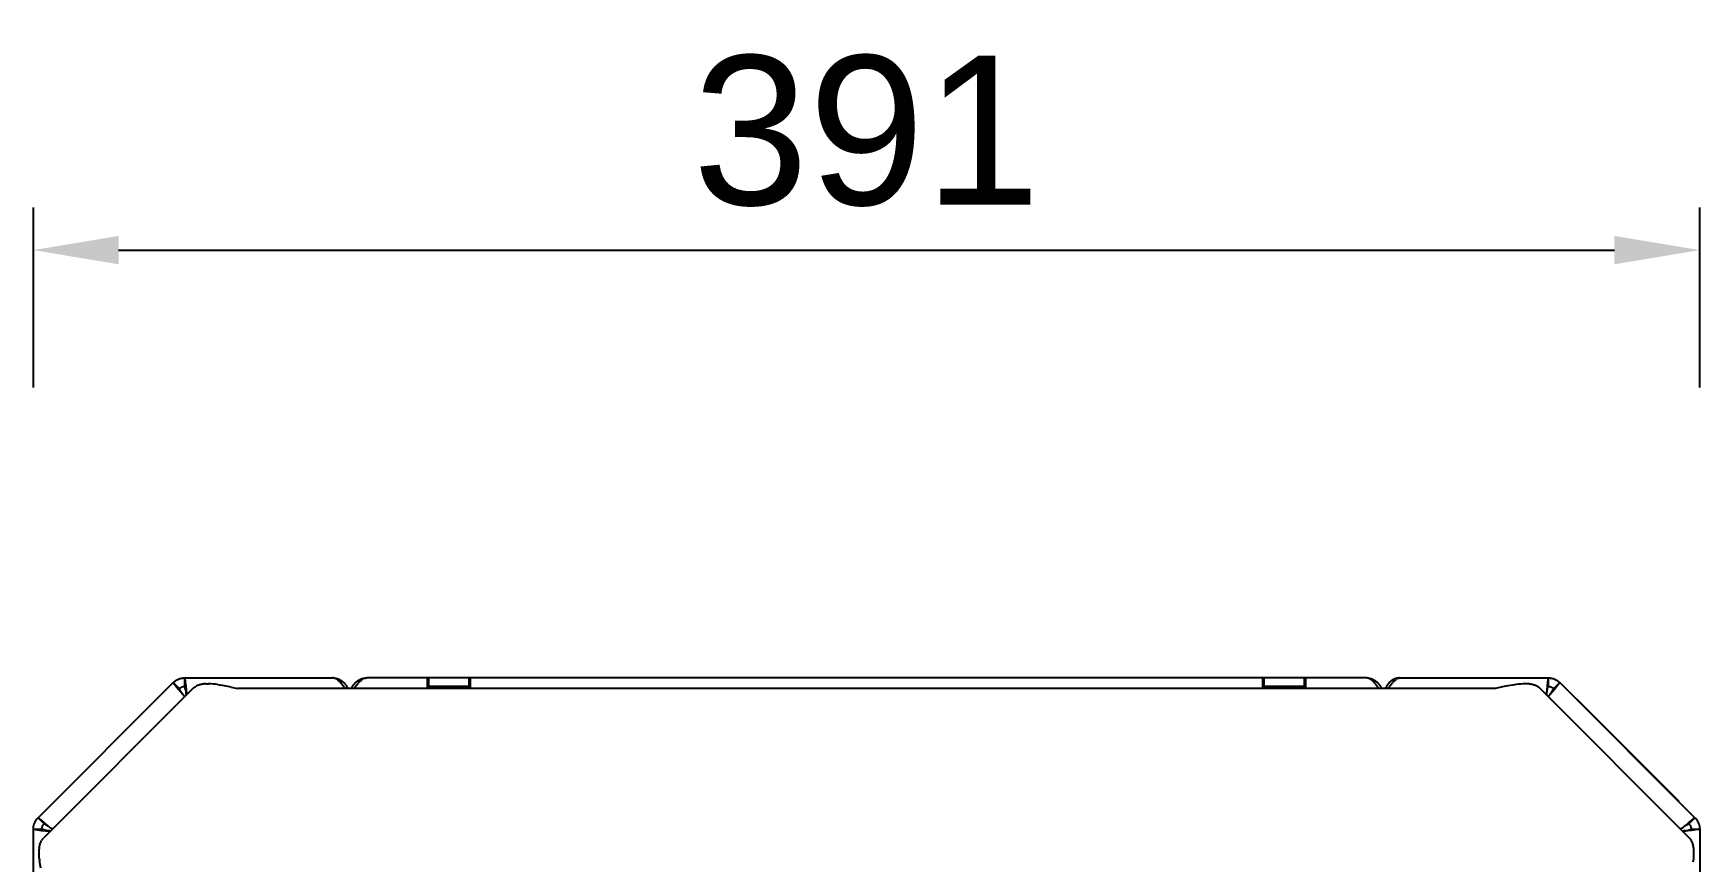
# Model space of a CAD drawing. Header units: millimetres. Extents: x -582 to 3448, y -204 to 2611.
# Drawn here: x 1037.8 to 1428.6, y 697.5 to 891.7 of the extents above; entities that cross this region are included whole.
import ezdxf

# ---------------------------------------------------------------- set-up
doc = ezdxf.new("R2010")
doc.units = ezdxf.units.MM
doc.header["$MEASUREMENT"] = 0
doc.layers.add('Domyslna', color=7, linetype='Continuous', true_color=0x000000)
doc.layers.add('Utwórz2D linie widoczne', color=7, linetype='Continuous', true_color=0x000000)
doc.styles.add('Arial', font='arial.ttf')
doc.dimstyles.new('Millimeter Large', dxfattribs={"dimscale": 10, "dimtxt": 3.5, "dimasz": 2, "dimexe": 1, "dimexo": 0.5, "dimgap": 1, "dimtad": 1, "dimtoh": 1, "dimdec": 0, "dimzin": 1, "dimdsep": 46, "dimtxsty": 'Arial', "dimcen": 3.5, "dimadec": 0, "dimazin": 0, "dimtfac": 1, "dimtdec": 4, "dimtix": 1, "dimtmove": 1, "dimatfit": 3, "dimfxl": 0, "dimtolj": 1, "dimtzin": 1, "dimarcsym": 0})

# ---------------------------------------------------------------- blocks, each defined once
blk = doc.blocks.new('*D1')
at = {"layer": 'Defpoints', "color": 0}
for p in [(1428.64, 840.9), (1037.76, 803.64), (1428.64, 803.64)]:
    blk.add_point(p, dxfattribs=at)
at = {"layer": 'Domyslna', "color": 0, "lineweight": -2}
for p, q in [((1037.76, 808.64), (1037.76, 850.9)), ((1428.64, 808.64), (1428.64, 850.9)), ((1057.76, 840.9), (1408.64, 840.9))]:
    blk.add_line(p, q, dxfattribs=at)
at = {"layer": 'Domyslna', "color": 0}
for points in [[(1057.76, 844.23), (1057.76, 837.57), (1037.76, 840.9)], [(1408.64, 837.57), (1408.64, 844.23), (1428.64, 840.9)]]:
    blk.add_solid(points, dxfattribs=at)
at = {"layer": 'Domyslna', "color": 0, "insert": (1233.2, 868.77), "char_height": 35, "attachment_point": 5, "style": 'Arial'}
blk.add_mtext('\\A1;391', dxfattribs=at)

msp = doc.modelspace()

# ---------------------------------------------------------------- linework, layer by layer
at = {"layer": 'Utwórz2D linie widoczne'}
for p, q in [((1038.87, 707.76), (1070.58, 739.47)), ((1070.58, 739.47), (1070.68, 739.56)), ((1070.58, 739.47), (1072, 738.06)), ((1070.58, 739.47), (1071.15, 738.71)), ((1070.68, 739.56), (1070.77, 739.65)), ((1070.77, 739.65), (1070.87, 739.74)), ((1070.87, 739.74), (1070.97, 739.82)), ((1070.97, 739.82), (1071.08, 739.89)), ((1071.08, 739.89), (1071.19, 739.96)), ((1071.19, 739.96), (1071.3, 740.03)), ((1071.3, 740.03), (1071.41, 740.1)), ((1071.41, 740.1), (1071.52, 740.16)), ((1071.52, 740.16), (1071.64, 740.22)), ((1071.64, 740.22), (1071.76, 740.27)), ((1071.76, 740.27), (1071.88, 740.32)), ((1071.88, 740.32), (1072, 740.37)), ((1072, 740.37), (1072.12, 740.41)), ((1072.12, 740.41), (1072.25, 740.45)), ((1072.25, 740.45), (1072.37, 740.48)), ((1072.37, 740.48), (1072.5, 740.51)), ((1072.5, 740.51), (1072.62, 740.53)), ((1072.62, 740.53), (1072.75, 740.55)), ((1072.75, 740.55), (1072.88, 740.57)), ((1072.88, 740.57), (1073.01, 740.58)), ((1073.01, 740.58), (1073.14, 740.59)), ((1073.14, 740.59), (1073.27, 740.59)), ((1073.27, 740.59), (1107.9, 740.59)), ((1073.27, 738.59), (1073.27, 740.59)), ((1073.27, 740.59), (1073.41, 739.64)), ((1073.41, 739.64), (1073.52, 738.69)), ((1076.4, 738.83), (1076.23, 738.76)), ((1076.57, 738.89), (1076.4, 738.83)), ((1076.75, 738.94), (1076.57, 738.89)), ((1076.92, 738.99), (1076.75, 738.94)), ((1077.1, 739.04), (1076.92, 738.99)), ((1077.28, 739.07), (1077.1, 739.04)), ((1077.46, 739.1), (1077.28, 739.07)), ((1077.65, 739.13), (1077.46, 739.1)), ((1077.83, 739.15), (1077.65, 739.13)), ((1078.01, 739.16), (1077.83, 739.15)), ((1078.2, 739.17), (1078.01, 739.16)), ((1078.2, 739.17), (1078.52, 739.18)), ((1078.52, 739.18), (1078.84, 739.18)), ((1079.38, 739.16), (1078.84, 739.18)), ((1079.91, 739.12), (1079.38, 739.16)), ((1080.45, 739.07), (1079.91, 739.12)), ((1080.98, 739), (1080.45, 739.07)), ((1080.98, 739), (1081.76, 738.88)), ((1082.98, 738.65), (1081.76, 738.88)), ((1107.95, 740.59), (1107.9, 740.59)), ((1108, 740.58), (1107.95, 740.59)), ((1108.06, 740.58), (1108, 740.58)), ((1108.11, 740.57), (1108.06, 740.58)), ((1108.16, 740.56), (1108.11, 740.57)), ((1108.14, 740.58), (1108.26, 740.57)), ((1108.22, 740.55), (1108.16, 740.56)), ((1108.27, 740.54), (1108.22, 740.55)), ((1108.26, 740.57), (1108.39, 740.55)), ((1108.32, 740.53), (1108.27, 740.54)), ((1108.37, 740.51), (1108.32, 740.53)), ((1108.44, 740.49), (1108.37, 740.51)), ((1108.39, 740.55), (1108.52, 740.54)), ((1108.51, 740.46), (1108.44, 740.49)), ((1108.58, 740.44), (1108.51, 740.46)), ((1108.52, 740.54), (1108.65, 740.51)), ((1108.65, 740.4), (1108.58, 740.44)), ((1108.65, 740.51), (1108.78, 740.48)), ((1108.72, 740.37), (1108.65, 740.4)), ((1108.78, 740.34), (1108.72, 740.37)), ((1108.78, 740.48), (1108.9, 740.45)), ((1108.85, 740.3), (1108.78, 740.34)), ((1108.93, 740.25), (1108.85, 740.3)), ((1108.9, 740.45), (1109.03, 740.42)), ((1109.01, 740.19), (1108.93, 740.25)), ((1109.09, 740.13), (1109.01, 740.19)), ((1109.03, 740.42), (1109.15, 740.37)), ((1109.17, 740.07), (1109.09, 740.13)), ((1109.15, 740.37), (1109.27, 740.33)), ((1109.25, 740.01), (1109.17, 740.07)), ((1109.32, 739.95), (1109.25, 740.01)), ((1109.27, 740.33), (1109.39, 740.28)), ((1109.45, 739.83), (1109.32, 739.95)), ((1109.39, 740.28), (1109.51, 740.23)), ((1109.57, 739.72), (1109.45, 739.83)), ((1109.51, 740.23), (1109.63, 740.17)), ((1109.68, 739.6), (1109.57, 739.72)), ((1109.63, 740.17), (1109.74, 740.11)), ((1109.8, 739.47), (1109.68, 739.6)), ((1109.74, 740.11), (1109.85, 740.04)), ((1109.96, 739.29), (1109.8, 739.47)), ((1109.85, 740.04), (1109.96, 739.98)), ((1109.96, 739.98), (1110.07, 739.9)), ((1110.12, 739.09), (1109.96, 739.29)), ((1110.07, 739.9), (1110.18, 739.83)), ((1110.27, 738.9), (1110.12, 739.09)), ((1110.18, 739.83), (1110.28, 739.75)), ((1110.51, 738.57), (1110.27, 738.9)), ((1110.28, 739.75), (1110.38, 739.66)), ((1110.38, 739.66), (1110.48, 739.58)), ((1110.48, 739.58), (1110.57, 739.49)), ((1110.57, 739.49), (1110.66, 739.4)), ((1110.66, 739.4), (1110.75, 739.3)), ((1110.75, 739.3), (1110.83, 739.2)), ((1110.83, 739.2), (1110.91, 739.1)), ((1110.91, 739.1), (1110.99, 738.99)), ((1110.99, 738.99), (1111.06, 738.89)), ((1111.06, 738.89), (1111.13, 738.78)), ((1111.13, 738.78), (1111.2, 738.67)), ((1112.69, 738.67), (1112.76, 738.78)), ((1112.76, 738.78), (1112.83, 738.89)), ((1112.83, 738.89), (1112.9, 739)), ((1112.9, 739), (1112.98, 739.1)), ((1112.98, 739.1), (1113.06, 739.2)), ((1113.06, 739.2), (1113.15, 739.3)), ((1113.15, 739.3), (1113.23, 739.4)), ((1113.23, 739.4), (1113.32, 739.49)), ((1113.32, 739.49), (1113.42, 739.58)), ((1113.42, 739.58), (1113.51, 739.66)), ((1113.74, 739.05), (1113.5, 738.73)), ((1113.51, 739.66), (1113.61, 739.75)), ((1113.61, 739.75), (1113.72, 739.83)), ((1113.72, 739.83), (1113.82, 739.9)), ((1113.74, 739.05), (1113.98, 739.34)), ((1113.82, 739.9), (1113.93, 739.98)), ((1113.93, 739.98), (1114.04, 740.04)), ((1114.09, 739.47), (1113.98, 739.34)), ((1114.04, 740.04), (1114.15, 740.11)), ((1114.21, 739.59), (1114.09, 739.47)), ((1114.15, 740.11), (1114.27, 740.17)), ((1114.33, 739.72), (1114.21, 739.59)), ((1114.27, 740.17), (1114.38, 740.23)), ((1114.45, 739.84), (1114.33, 739.72)), ((1114.38, 740.23), (1114.5, 740.28)), ((1114.45, 739.84), (1114.54, 739.92)), ((1114.5, 740.28), (1114.62, 740.33)), ((1114.54, 739.92), (1114.63, 740)), ((1114.62, 740.33), (1114.74, 740.37)), ((1114.63, 740), (1114.73, 740.08)), ((1114.73, 740.08), (1114.83, 740.15)), ((1114.74, 740.37), (1114.87, 740.42)), ((1114.83, 740.15), (1114.93, 740.22)), ((1114.87, 740.42), (1114.99, 740.45)), ((1114.99, 740.26), (1114.93, 740.22)), ((1114.99, 740.45), (1115.12, 740.48)), ((1115.06, 740.3), (1114.99, 740.26)), ((1115.12, 740.34), (1115.06, 740.3)), ((1115.12, 740.48), (1115.24, 740.51)), ((1115.19, 740.38), (1115.12, 740.34)), ((1115.26, 740.41), (1115.19, 740.38)), ((1115.24, 740.51), (1115.37, 740.54)), ((1115.33, 740.44), (1115.26, 740.41)), ((1115.4, 740.47), (1115.33, 740.44)), ((1115.37, 740.54), (1115.5, 740.55)), ((1115.4, 740.47), (1115.45, 740.49)), ((1115.45, 740.49), (1115.51, 740.51)), ((1115.5, 740.55), (1115.63, 740.57)), ((1115.51, 740.51), (1115.56, 740.53)), ((1115.56, 740.53), (1115.61, 740.54)), ((1115.61, 740.54), (1115.67, 740.55)), ((1115.63, 740.57), (1115.76, 740.58)), ((1115.67, 740.55), (1115.72, 740.56)), ((1115.72, 740.56), (1115.78, 740.57)), ((1115.78, 740.57), (1115.83, 740.58)), ((1115.83, 740.58), (1115.89, 740.58)), ((1115.89, 740.58), (1115.94, 740.59)), ((1115.94, 740.59), (1116, 740.59)), ((1130.2, 740.59), (1116, 740.59)), ((1130.2, 738.08), (1130.2, 740.59)), ((1130.5, 740.59), (1130.2, 740.59)), ((1130.5, 738.59), (1130.5, 740.59)), ((1131, 740.59), (1130.5, 740.59)), ((1139.4, 740.59), (1131, 740.59)), ((1139.9, 740.59), (1139.4, 740.59)), ((1140.2, 740.59), (1139.9, 740.59)), ((1139.9, 740.59), (1139.9, 738.59)), ((1140.2, 740.59), (1140.2, 738.08)), ((1326.2, 740.59), (1140.2, 740.59)), ((1326.2, 738.08), (1326.2, 740.59)), ((1326.5, 740.59), (1326.2, 740.59)), ((1326.5, 738.59), (1326.5, 740.59)), ((1327, 740.59), (1326.5, 740.59)), ((1335.4, 740.59), (1327, 740.59)), ((1335.9, 740.59), (1335.4, 740.59)), ((1336.2, 740.59), (1335.9, 740.59)), ((1335.9, 740.59), (1335.9, 738.59)), ((1350.4, 740.59), (1336.2, 740.59)), ((1336.2, 740.59), (1336.2, 738.08)), ((1350.45, 740.59), (1350.4, 740.59)), ((1350.5, 740.58), (1350.45, 740.59)), ((1350.56, 740.58), (1350.5, 740.58)), ((1350.61, 740.57), (1350.56, 740.58)), ((1350.66, 740.56), (1350.61, 740.57)), ((1350.63, 740.58), (1350.76, 740.57)), ((1350.72, 740.55), (1350.66, 740.56)), ((1350.77, 740.54), (1350.72, 740.55)), ((1350.76, 740.57), (1350.89, 740.55)), ((1350.82, 740.53), (1350.77, 740.54)), ((1350.87, 740.51), (1350.82, 740.53)), ((1350.94, 740.49), (1350.87, 740.51)), ((1350.89, 740.55), (1351.02, 740.54)), ((1351.01, 740.46), (1350.94, 740.49)), ((1351.08, 740.44), (1351.01, 740.46)), ((1351.02, 740.54), (1351.15, 740.51)), ((1351.15, 740.4), (1351.08, 740.44)), ((1351.15, 740.51), (1351.28, 740.48)), ((1351.22, 740.37), (1351.15, 740.4)), ((1351.28, 740.34), (1351.22, 740.37)), ((1351.28, 740.48), (1351.4, 740.45)), ((1351.35, 740.3), (1351.28, 740.34)), ((1351.43, 740.25), (1351.35, 740.3)), ((1351.4, 740.45), (1351.53, 740.42)), ((1351.51, 740.19), (1351.43, 740.25)), ((1351.59, 740.13), (1351.51, 740.19)), ((1351.53, 740.42), (1351.65, 740.37)), ((1351.67, 740.07), (1351.59, 740.13)), ((1351.65, 740.37), (1351.77, 740.33)), ((1351.75, 740.01), (1351.67, 740.07)), ((1351.82, 739.95), (1351.75, 740.01)), ((1351.77, 740.33), (1351.89, 740.28)), ((1351.95, 739.83), (1351.82, 739.95)), ((1351.89, 740.28), (1352.01, 740.23)), ((1352.07, 739.72), (1351.95, 739.83)), ((1352.01, 740.23), (1352.13, 740.17)), ((1352.18, 739.6), (1352.07, 739.72)), ((1352.13, 740.17), (1352.24, 740.11)), ((1352.3, 739.47), (1352.18, 739.6)), ((1352.24, 740.11), (1352.35, 740.04)), ((1352.46, 739.29), (1352.3, 739.47)), ((1352.35, 740.04), (1352.46, 739.98)), ((1352.46, 739.98), (1352.57, 739.9)), ((1352.62, 739.09), (1352.46, 739.29)), ((1352.57, 739.9), (1352.68, 739.83)), ((1352.77, 738.9), (1352.62, 739.09)), ((1352.68, 739.83), (1352.78, 739.75)), ((1353.01, 738.57), (1352.77, 738.9)), ((1352.78, 739.75), (1352.88, 739.66)), ((1352.88, 739.66), (1352.98, 739.58)), ((1352.98, 739.58), (1353.07, 739.49)), ((1353.07, 739.49), (1353.16, 739.4)), ((1353.16, 739.4), (1353.25, 739.3)), ((1353.25, 739.3), (1353.33, 739.2)), ((1353.33, 739.2), (1353.41, 739.1)), ((1353.41, 739.1), (1353.49, 739)), ((1353.49, 739), (1353.56, 738.89)), ((1353.56, 738.89), (1353.63, 738.78)), ((1353.63, 738.78), (1353.7, 738.67)), ((1355.26, 738.78), (1355.19, 738.67)), ((1355.33, 738.89), (1355.26, 738.78)), ((1355.4, 738.99), (1355.33, 738.89)), ((1355.48, 739.1), (1355.4, 738.99)), ((1355.56, 739.2), (1355.48, 739.1)), ((1355.65, 739.3), (1355.56, 739.2)), ((1355.73, 739.4), (1355.65, 739.3)), ((1355.82, 739.49), (1355.73, 739.4)), ((1355.92, 739.58), (1355.82, 739.49)), ((1356.01, 739.66), (1355.92, 739.58)), ((1356.24, 739.05), (1356, 738.73)), ((1356.11, 739.75), (1356.01, 739.66)), ((1356.22, 739.83), (1356.11, 739.75)), ((1356.32, 739.9), (1356.22, 739.83)), ((1356.24, 739.05), (1356.48, 739.34)), ((1356.43, 739.98), (1356.32, 739.9)), ((1356.54, 740.04), (1356.43, 739.98)), ((1356.59, 739.47), (1356.48, 739.34)), ((1356.65, 740.11), (1356.54, 740.04)), ((1356.71, 739.59), (1356.59, 739.47)), ((1356.77, 740.17), (1356.65, 740.11)), ((1356.83, 739.72), (1356.71, 739.59)), ((1356.88, 740.23), (1356.77, 740.17)), ((1356.95, 739.84), (1356.83, 739.72)), ((1357, 740.28), (1356.88, 740.23)), ((1356.95, 739.84), (1357.04, 739.92)), ((1357.12, 740.33), (1357, 740.28)), ((1357.04, 739.92), (1357.13, 740)), ((1357.24, 740.37), (1357.12, 740.33)), ((1357.13, 740), (1357.23, 740.08)), ((1357.23, 740.08), (1357.33, 740.15)), ((1357.37, 740.42), (1357.24, 740.37)), ((1357.33, 740.15), (1357.43, 740.22)), ((1357.49, 740.45), (1357.37, 740.42)), ((1357.49, 740.26), (1357.43, 740.22)), ((1357.62, 740.48), (1357.49, 740.45)), ((1357.56, 740.3), (1357.49, 740.26)), ((1357.62, 740.34), (1357.56, 740.3)), ((1357.74, 740.51), (1357.62, 740.48)), ((1357.69, 740.38), (1357.62, 740.34)), ((1357.76, 740.41), (1357.69, 740.38)), ((1357.87, 740.54), (1357.74, 740.51)), ((1357.83, 740.44), (1357.76, 740.41)), ((1357.9, 740.47), (1357.83, 740.44)), ((1358, 740.55), (1357.87, 740.54)), ((1357.9, 740.47), (1357.95, 740.49)), ((1357.95, 740.49), (1358.01, 740.51)), ((1358.13, 740.57), (1358, 740.55)), ((1358.01, 740.51), (1358.06, 740.53)), ((1358.06, 740.53), (1358.11, 740.54)), ((1358.11, 740.54), (1358.17, 740.55)), ((1358.26, 740.58), (1358.13, 740.57)), ((1358.17, 740.55), (1358.22, 740.56)), ((1358.22, 740.56), (1358.28, 740.57)), ((1358.28, 740.57), (1358.33, 740.58)), ((1358.33, 740.58), (1358.39, 740.58)), ((1358.39, 740.58), (1358.44, 740.59)), ((1358.44, 740.59), (1358.5, 740.59)), ((1358.5, 740.59), (1393.12, 740.59)), ((1384.83, 738.91), (1383.62, 738.69)), ((1385.6, 739.02), (1384.83, 738.91)), ((1386.13, 739.09), (1385.6, 739.02)), ((1386.66, 739.14), (1386.13, 739.09)), ((1387.19, 739.17), (1386.66, 739.14)), ((1387.72, 739.18), (1387.19, 739.17)), ((1388.04, 739.17), (1387.72, 739.18)), ((1388.35, 739.16), (1388.04, 739.17)), ((1388.53, 739.15), (1388.35, 739.16)), ((1388.71, 739.13), (1388.53, 739.15)), ((1388.89, 739.11), (1388.71, 739.13)), ((1389.07, 739.08), (1388.89, 739.11)), ((1389.25, 739.05), (1389.07, 739.08)), ((1389.42, 739.01), (1389.25, 739.05)), ((1389.6, 738.96), (1389.42, 739.01)), ((1389.77, 738.9), (1389.6, 738.96)), ((1389.94, 738.85), (1389.77, 738.9)), ((1390.11, 738.78), (1389.94, 738.85)), ((1390.28, 738.71), (1390.11, 738.78)), ((1392.98, 739.64), (1392.87, 738.69)), ((1393.12, 740.59), (1392.98, 739.64)), ((1393.12, 740.59), (1393.25, 740.59)), ((1393.12, 740.59), (1393.12, 738.59)), ((1393.25, 740.59), (1393.38, 740.58)), ((1393.38, 740.58), (1393.51, 740.57)), ((1393.51, 740.57), (1393.64, 740.55)), ((1393.64, 740.55), (1393.77, 740.53)), ((1393.77, 740.53), (1393.9, 740.51)), ((1393.9, 740.51), (1394.02, 740.48)), ((1394.02, 740.48), (1394.15, 740.45)), ((1394.15, 740.45), (1394.27, 740.41)), ((1394.27, 740.41), (1394.39, 740.37)), ((1394.39, 740.37), (1394.52, 740.32)), ((1394.4, 738.06), (1395.81, 739.47)), ((1394.52, 740.32), (1394.64, 740.27)), ((1394.64, 740.27), (1394.75, 740.22)), ((1394.75, 740.22), (1394.87, 740.16)), ((1394.87, 740.16), (1394.98, 740.1)), ((1394.98, 740.1), (1395.1, 740.03)), ((1395.1, 740.03), (1395.21, 739.96)), ((1395.21, 739.96), (1395.31, 739.89)), ((1395.81, 739.47), (1395.24, 738.71)), ((1395.31, 739.89), (1395.42, 739.82)), ((1395.42, 739.82), (1395.52, 739.74)), ((1395.52, 739.74), (1395.62, 739.65)), ((1395.62, 739.65), (1395.72, 739.56)), ((1395.72, 739.56), (1395.81, 739.47)), ((1395.81, 739.47), (1427.52, 707.76)), ((1075.2, 738.08), (1040.2, 703.08)), ((1071.15, 738.71), (1071.74, 737.96)), ((1071.74, 737.96), (1072.36, 737.23)), ((1072, 738.06), (1072.04, 738.1)), ((1072.1, 737.85), (1072, 738.06)), ((1072.04, 738.1), (1072.09, 738.14)), ((1072.09, 738.14), (1072.13, 738.18)), ((1072.21, 737.65), (1072.1, 737.85)), ((1072.13, 738.18), (1072.18, 738.22)), ((1072.18, 738.22), (1072.23, 738.26)), ((1072.32, 737.45), (1072.21, 737.65)), ((1072.23, 738.26), (1072.28, 738.29)), ((1072.28, 738.29), (1072.34, 738.33)), ((1072.45, 737.26), (1072.32, 737.45)), ((1072.34, 738.33), (1072.39, 738.36)), ((1072.36, 737.23), (1073, 736.52)), ((1072.39, 738.36), (1072.44, 738.39)), ((1072.44, 738.39), (1072.5, 738.41)), ((1072.58, 737.06), (1072.45, 737.26)), ((1072.5, 738.41), (1072.55, 738.44)), ((1072.55, 738.44), (1072.61, 738.46)), ((1072.71, 736.88), (1072.58, 737.06)), ((1072.61, 738.46), (1072.67, 738.48)), ((1072.67, 738.48), (1072.73, 738.5)), ((1072.85, 736.7), (1072.71, 736.88)), ((1072.73, 738.5), (1072.78, 738.52)), ((1072.78, 738.52), (1072.84, 738.54)), ((1072.84, 738.54), (1072.9, 738.55)), ((1073, 736.52), (1072.85, 736.7)), ((1072.9, 738.55), (1072.96, 738.56)), ((1072.96, 738.56), (1073.03, 738.57)), ((1073, 736.52), (1073.19, 736.07)), ((1073.03, 738.57), (1073.09, 738.58)), ((1073.09, 738.58), (1073.15, 738.58)), ((1073.15, 738.58), (1073.21, 738.59)), ((1073.21, 738.59), (1073.27, 738.59)), ((1073.34, 738.37), (1073.27, 738.59)), ((1073.41, 738.15), (1073.34, 738.37)), ((1073.47, 737.93), (1073.41, 738.15)), ((1073.52, 737.7), (1073.47, 737.93)), ((1073.52, 738.69), (1073.6, 737.74)), ((1073.57, 737.47), (1073.52, 737.7)), ((1073.6, 737.25), (1073.57, 737.47)), ((1073.6, 737.74), (1073.65, 736.79)), ((1073.63, 737.02), (1073.6, 737.25)), ((1073.65, 736.79), (1073.63, 737.02)), ((1073.72, 736.61), (1073.65, 736.79)), ((1075.2, 738.08), (1075.27, 738.15)), ((1075.27, 738.15), (1075.35, 738.22)), ((1075.35, 738.22), (1075.43, 738.29)), ((1075.43, 738.29), (1075.52, 738.36)), ((1075.52, 738.36), (1075.6, 738.42)), ((1075.6, 738.42), (1075.69, 738.48)), ((1075.69, 738.48), (1075.78, 738.54)), ((1075.78, 738.54), (1075.87, 738.59)), ((1075.87, 738.59), (1075.96, 738.64)), ((1075.96, 738.64), (1076.06, 738.69)), ((1076.23, 738.76), (1076.06, 738.69)), ((1084.2, 738.4), (1082.98, 738.65)), ((1084.2, 738.4), (1085.66, 738.08)), ((1380.73, 738.08), (1085.66, 738.08)), ((1110.75, 738.24), (1110.51, 738.57)), ((1110.86, 738.08), (1110.75, 738.24)), ((1111.2, 738.67), (1111.26, 738.55)), ((1111.26, 738.55), (1111.32, 738.44)), ((1111.32, 738.44), (1111.37, 738.32)), ((1111.37, 738.32), (1111.42, 738.2)), ((1111.42, 738.2), (1111.47, 738.08)), ((1112.42, 738.08), (1112.47, 738.2)), ((1112.47, 738.2), (1112.52, 738.32)), ((1112.52, 738.32), (1112.57, 738.44)), ((1112.57, 738.44), (1112.63, 738.55)), ((1112.63, 738.55), (1112.69, 738.67)), ((1113.26, 738.41), (1113.04, 738.08)), ((1113.5, 738.73), (1113.26, 738.41)), ((1130.5, 738.59), (1130.2, 738.59)), ((1131, 738.59), (1130.5, 738.59)), ((1139.4, 738.59), (1131, 738.59)), ((1139.9, 738.59), (1139.4, 738.59)), ((1139.9, 738.59), (1140.2, 738.59)), ((1326.5, 738.59), (1326.2, 738.59)), ((1327, 738.59), (1326.5, 738.59)), ((1335.4, 738.59), (1327, 738.59)), ((1335.9, 738.59), (1335.4, 738.59)), ((1336.2, 738.59), (1335.9, 738.59)), ((1353.25, 738.24), (1353.01, 738.57)), ((1353.36, 738.08), (1353.25, 738.24)), ((1353.7, 738.67), (1353.76, 738.55)), ((1353.76, 738.55), (1353.82, 738.44)), ((1353.82, 738.44), (1353.87, 738.32)), ((1353.87, 738.32), (1353.92, 738.2)), ((1353.92, 738.2), (1353.97, 738.08)), ((1354.97, 738.2), (1354.92, 738.08)), ((1355.02, 738.32), (1354.97, 738.2)), ((1355.07, 738.44), (1355.02, 738.32)), ((1355.13, 738.55), (1355.07, 738.44)), ((1355.19, 738.67), (1355.13, 738.55)), ((1355.76, 738.41), (1355.54, 738.08)), ((1356, 738.73), (1355.76, 738.41)), ((1382.41, 738.45), (1380.73, 738.08)), ((1383.62, 738.69), (1382.41, 738.45)), ((1390.44, 738.63), (1390.28, 738.71)), ((1390.53, 738.58), (1390.44, 738.63)), ((1390.62, 738.53), (1390.53, 738.58)), ((1390.71, 738.47), (1390.62, 738.53)), ((1390.8, 738.41), (1390.71, 738.47)), ((1390.88, 738.35), (1390.8, 738.41)), ((1390.96, 738.29), (1390.88, 738.35)), ((1391.04, 738.22), (1390.96, 738.29)), ((1391.12, 738.15), (1391.04, 738.22)), ((1391.2, 738.08), (1391.12, 738.15)), ((1426.2, 703.08), (1391.2, 738.08)), ((1392.74, 736.79), (1392.67, 736.61)), ((1392.79, 737.74), (1392.74, 736.79)), ((1392.74, 736.79), (1392.76, 737.02)), ((1392.76, 737.02), (1392.79, 737.25)), ((1392.87, 738.69), (1392.79, 737.74)), ((1392.79, 737.25), (1392.83, 737.47)), ((1392.83, 737.47), (1392.87, 737.7)), ((1392.87, 737.7), (1392.92, 737.93)), ((1392.92, 737.93), (1392.98, 738.15)), ((1392.98, 738.15), (1393.05, 738.37)), ((1393.05, 738.37), (1393.12, 738.59)), ((1393.12, 738.59), (1393.18, 738.59)), ((1393.18, 738.59), (1393.25, 738.58)), ((1393.2, 736.07), (1393.39, 736.52)), ((1393.25, 738.58), (1393.31, 738.58)), ((1393.31, 738.58), (1393.37, 738.57)), ((1393.37, 738.57), (1393.43, 738.56)), ((1394.03, 737.23), (1393.39, 736.52)), ((1393.39, 736.52), (1393.54, 736.7)), ((1393.43, 738.56), (1393.49, 738.55)), ((1393.49, 738.55), (1393.55, 738.54)), ((1393.54, 736.7), (1393.68, 736.88)), ((1393.55, 738.54), (1393.61, 738.52)), ((1393.61, 738.52), (1393.67, 738.5)), ((1393.67, 738.5), (1393.73, 738.48)), ((1393.68, 736.88), (1393.82, 737.06)), ((1393.73, 738.48), (1393.78, 738.46)), ((1393.78, 738.46), (1393.84, 738.44)), ((1393.82, 737.06), (1393.95, 737.26)), ((1393.84, 738.44), (1393.9, 738.41)), ((1393.9, 738.41), (1393.95, 738.39)), ((1393.95, 738.39), (1394, 738.36)), ((1393.95, 737.26), (1394.07, 737.45)), ((1394, 738.36), (1394.06, 738.33)), ((1394.65, 737.96), (1394.03, 737.23)), ((1394.06, 738.33), (1394.11, 738.29)), ((1394.07, 737.45), (1394.18, 737.65)), ((1394.11, 738.29), (1394.16, 738.26)), ((1394.16, 738.26), (1394.21, 738.22)), ((1394.18, 737.65), (1394.29, 737.85)), ((1394.21, 738.22), (1394.26, 738.18)), ((1394.26, 738.18), (1394.31, 738.14)), ((1394.29, 737.85), (1394.4, 738.06)), ((1394.31, 738.14), (1394.35, 738.1)), ((1394.35, 738.1), (1394.4, 738.06)), ((1395.24, 738.71), (1394.65, 737.96)), ((1399.65, 735.64), (1399.71, 735.7)), ((1399.71, 735.7), (1423.75, 711.66)), ((1423.69, 711.6), (1423.75, 711.66)), ((1038.61, 707.47), (1038.69, 707.57)), ((1038.69, 707.57), (1038.78, 707.67)), ((1038.78, 707.67), (1038.87, 707.76)), ((1040.28, 706.34), (1038.87, 707.76)), ((1039.64, 707.19), (1038.87, 707.76)), ((1427.52, 707.76), (1426.11, 706.34)), ((1426.76, 707.19), (1427.52, 707.76)), ((1427.52, 707.76), (1427.61, 707.67)), ((1427.61, 707.67), (1427.7, 707.57)), ((1427.7, 707.57), (1427.79, 707.47)), ((1037.76, 705.33), (1037.78, 705.46)), ((1037.76, 705.2), (1037.76, 705.33)), ((1037.76, 705.07), (1037.76, 705.2)), ((1037.76, 346.22), (1037.76, 705.07)), ((1037.76, 705.07), (1039.76, 705.07)), ((1037.76, 705.07), (1038.7, 704.93)), ((1037.78, 705.46), (1037.79, 705.59)), ((1037.79, 705.59), (1037.81, 705.72)), ((1037.81, 705.72), (1037.83, 705.85)), ((1037.83, 705.85), (1037.86, 705.97)), ((1037.86, 705.97), (1037.9, 706.1)), ((1037.9, 706.1), (1037.93, 706.22)), ((1037.93, 706.22), (1037.97, 706.34)), ((1037.97, 706.34), (1038.02, 706.47)), ((1038.02, 706.47), (1038.07, 706.59)), ((1038.07, 706.59), (1038.12, 706.7)), ((1038.12, 706.7), (1038.18, 706.82)), ((1038.18, 706.82), (1038.24, 706.93)), ((1038.24, 706.93), (1038.31, 707.05)), ((1038.31, 707.05), (1038.38, 707.16)), ((1038.38, 707.16), (1038.45, 707.26)), ((1038.45, 707.26), (1038.53, 707.37)), ((1038.53, 707.37), (1038.61, 707.47)), ((1038.7, 704.93), (1039.65, 704.82)), ((1040.39, 706.6), (1039.64, 707.19)), ((1039.65, 704.82), (1040.6, 704.74)), ((1039.76, 705.26), (1039.77, 705.32)), ((1039.76, 705.2), (1039.76, 705.26)), ((1039.76, 705.13), (1039.76, 705.2)), ((1039.76, 705.07), (1039.76, 705.13)), ((1039.97, 705), (1039.76, 705.07)), ((1039.77, 705.32), (1039.78, 705.38)), ((1039.78, 705.38), (1039.79, 705.44)), ((1039.79, 705.44), (1039.81, 705.5)), ((1039.81, 705.5), (1039.82, 705.56)), ((1039.82, 705.56), (1039.84, 705.62)), ((1039.84, 705.62), (1039.86, 705.67)), ((1039.86, 705.67), (1039.88, 705.73)), ((1039.88, 705.73), (1039.9, 705.79)), ((1039.9, 705.79), (1039.93, 705.85)), ((1039.93, 705.85), (1039.96, 705.9)), ((1039.96, 705.9), (1039.99, 705.95)), ((1040.19, 704.93), (1039.97, 705)), ((1039.99, 705.95), (1040.02, 706.01)), ((1040.02, 706.01), (1040.05, 706.06)), ((1040.05, 706.06), (1040.08, 706.11)), ((1040.08, 706.11), (1040.12, 706.16)), ((1040.12, 706.16), (1040.16, 706.21)), ((1040.16, 706.21), (1040.2, 706.26)), ((1040.42, 704.87), (1040.19, 704.93)), ((1040.2, 706.26), (1040.24, 706.3)), ((1040.24, 706.3), (1040.28, 706.34)), ((1040.28, 706.34), (1040.49, 706.24)), ((1041.11, 705.98), (1040.39, 706.6)), ((1040.64, 704.82), (1040.42, 704.87)), ((1040.49, 706.24), (1040.69, 706.13)), ((1040.6, 704.74), (1041.56, 704.69)), ((1040.87, 704.78), (1040.64, 704.82)), ((1040.69, 706.13), (1040.89, 706.02)), ((1041.1, 704.74), (1040.87, 704.78)), ((1040.89, 706.02), (1041.09, 705.9)), ((1041.09, 705.9), (1041.28, 705.77)), ((1041.33, 704.71), (1041.1, 704.74)), ((1041.82, 705.34), (1041.11, 705.98)), ((1041.28, 705.77), (1041.46, 705.63)), ((1041.56, 704.69), (1041.33, 704.71)), ((1041.46, 705.63), (1041.65, 705.49)), ((1041.56, 704.69), (1041.74, 704.62)), ((1041.65, 705.49), (1041.82, 705.34)), ((1042.27, 705.15), (1041.82, 705.34)), ((1424.57, 705.34), (1424.12, 705.15)), ((1424.57, 705.34), (1425.28, 705.98)), ((1424.75, 705.49), (1424.57, 705.34)), ((1424.66, 704.62), (1424.84, 704.69)), ((1424.93, 705.63), (1424.75, 705.49)), ((1425.79, 704.74), (1424.84, 704.69)), ((1424.84, 704.69), (1425.07, 704.71)), ((1425.11, 705.77), (1424.93, 705.63)), ((1425.07, 704.71), (1425.3, 704.74)), ((1425.31, 705.9), (1425.11, 705.77)), ((1425.28, 705.98), (1426.01, 706.6)), ((1425.3, 704.74), (1425.52, 704.78)), ((1425.5, 706.02), (1425.31, 705.9)), ((1425.7, 706.13), (1425.5, 706.02)), ((1425.52, 704.78), (1425.75, 704.82)), ((1425.9, 706.24), (1425.7, 706.13)), ((1425.75, 704.82), (1425.98, 704.87)), ((1426.74, 704.82), (1425.79, 704.74)), ((1426.11, 706.34), (1425.9, 706.24)), ((1425.98, 704.87), (1426.2, 704.93)), ((1426.01, 706.6), (1426.76, 707.19)), ((1426.11, 706.34), (1426.15, 706.3)), ((1426.15, 706.3), (1426.19, 706.26)), ((1426.19, 706.26), (1426.23, 706.21)), ((1426.2, 704.93), (1426.42, 705)), ((1426.23, 706.21), (1426.27, 706.16)), ((1426.27, 706.16), (1426.31, 706.11)), ((1426.31, 706.11), (1426.34, 706.06)), ((1426.34, 706.06), (1426.38, 706.01)), ((1426.38, 706.01), (1426.41, 705.95)), ((1426.41, 705.95), (1426.44, 705.9)), ((1426.42, 705), (1426.64, 705.07)), ((1426.44, 705.9), (1426.46, 705.85)), ((1426.46, 705.85), (1426.49, 705.79)), ((1426.49, 705.79), (1426.51, 705.73)), ((1426.51, 705.73), (1426.53, 705.67)), ((1426.53, 705.67), (1426.55, 705.62)), ((1426.55, 705.62), (1426.57, 705.56)), ((1426.57, 705.56), (1426.59, 705.5)), ((1426.59, 705.5), (1426.6, 705.44)), ((1426.6, 705.44), (1426.61, 705.38)), ((1426.61, 705.38), (1426.62, 705.32)), ((1426.62, 705.32), (1426.63, 705.26)), ((1426.63, 705.26), (1426.63, 705.2)), ((1426.63, 705.2), (1426.64, 705.13)), ((1426.64, 705.13), (1426.64, 705.07)), ((1426.64, 705.07), (1428.64, 705.07)), ((1427.69, 704.93), (1426.74, 704.82)), ((1428.64, 705.07), (1427.69, 704.93)), ((1427.79, 707.47), (1427.87, 707.37)), ((1427.87, 707.37), (1427.94, 707.26)), ((1427.94, 707.26), (1428.02, 707.16)), ((1428.02, 707.16), (1428.08, 707.05)), ((1428.08, 707.05), (1428.15, 706.93)), ((1428.15, 706.93), (1428.21, 706.82)), ((1428.21, 706.82), (1428.27, 706.7)), ((1428.27, 706.7), (1428.32, 706.59)), ((1428.32, 706.59), (1428.37, 706.47)), ((1428.37, 706.47), (1428.42, 706.34)), ((1428.42, 706.34), (1428.46, 706.22)), ((1428.46, 706.22), (1428.5, 706.1)), ((1428.5, 706.1), (1428.53, 705.97)), ((1428.53, 705.97), (1428.56, 705.85)), ((1428.56, 705.85), (1428.58, 705.72)), ((1428.58, 705.72), (1428.6, 705.59)), ((1428.6, 705.59), (1428.62, 705.46)), ((1428.62, 705.46), (1428.63, 705.33)), ((1428.63, 705.33), (1428.64, 705.2)), ((1428.64, 705.2), (1428.64, 705.07)), ((1428.64, 705.07), (1428.64, 346.22)), ((1039.1, 699.6), (1039.11, 699.99)), ((1039.11, 699.99), (1039.13, 700.39)), ((1039.16, 700.68), (1039.13, 700.39)), ((1039.16, 700.68), (1039.18, 700.83)), ((1039.18, 700.83), (1039.2, 700.98)), ((1039.2, 700.98), (1039.23, 701.14)), ((1039.23, 701.14), (1039.26, 701.29)), ((1039.26, 701.29), (1039.3, 701.43)), ((1039.3, 701.43), (1039.34, 701.58)), ((1039.34, 701.58), (1039.39, 701.73)), ((1039.39, 701.73), (1039.44, 701.87)), ((1039.44, 701.87), (1039.5, 702.01)), ((1039.5, 702.01), (1039.56, 702.15)), ((1039.56, 702.15), (1039.63, 702.29)), ((1039.63, 702.29), (1039.7, 702.43)), ((1039.83, 702.63), (1039.7, 702.43)), ((1039.83, 702.63), (1039.88, 702.71)), ((1039.88, 702.71), (1039.94, 702.79)), ((1039.94, 702.79), (1040, 702.86)), ((1040, 702.86), (1040.06, 702.94)), ((1040.06, 702.94), (1040.13, 703.01)), ((1040.13, 703.01), (1040.2, 703.08)), ((1426.26, 703.01), (1426.2, 703.08)), ((1426.32, 702.94), (1426.26, 703.01)), ((1426.38, 702.87), (1426.32, 702.94)), ((1426.44, 702.8), (1426.38, 702.87)), ((1426.5, 702.73), (1426.44, 702.8)), ((1426.55, 702.65), (1426.5, 702.73)), ((1426.61, 702.57), (1426.55, 702.65)), ((1426.66, 702.49), (1426.61, 702.57)), ((1426.7, 702.41), (1426.66, 702.49)), ((1426.75, 702.32), (1426.7, 702.41)), ((1426.82, 702.18), (1426.75, 702.32)), ((1426.88, 702.04), (1426.82, 702.18)), ((1426.94, 701.89), (1426.88, 702.04)), ((1427, 701.74), (1426.94, 701.89)), ((1427.05, 701.59), (1427, 701.74)), ((1427.09, 701.44), (1427.05, 701.59)), ((1427.13, 701.29), (1427.09, 701.44)), ((1427.16, 701.14), (1427.13, 701.29)), ((1427.19, 700.98), (1427.16, 701.14)), ((1427.21, 700.83), (1427.19, 700.98)), ((1427.24, 700.63), (1427.21, 700.83)), ((1427.26, 700.43), (1427.24, 700.63)), ((1427.28, 700.23), (1427.26, 700.43)), ((1427.29, 699.83), (1427.28, 700.23)), ((1427.3, 699.43), (1427.29, 699.83)), ((1039.1, 699.21), (1039.1, 699.6)), ((1039.12, 698.82), (1039.1, 699.21)), ((1039.14, 698.43), (1039.12, 698.82)), ((1039.18, 698.04), (1039.14, 698.43)), ((1039.18, 698.04), (1039.23, 697.67)), ((1039.5, 695.97), (1039.23, 697.67)), ((1427.14, 697.48), (1427.23, 698.22)), ((1427.23, 698.22), (1427.26, 698.62)), ((1427.26, 698.62), (1427.29, 699.03)), ((1427.29, 699.03), (1427.3, 699.43))]:
    msp.add_line(p, q, dxfattribs=at)

# ---------------------------------------------------------------- dimensions: what is measured, and where the dimension line sits
at = {"layer": 'Domyslna'}
dim = msp.add_aligned_dim(p1=(1037.76, 803.64), p2=(1428.64, 803.64), distance=37.26, dimstyle='Millimeter Large', dxfattribs=at)
dim.commit()
dim.dimension.update_dxf_attribs({"geometry": '*D1', "text_midpoint": (1233.2, 868.77)})

doc.saveas('drawing.dxf')
